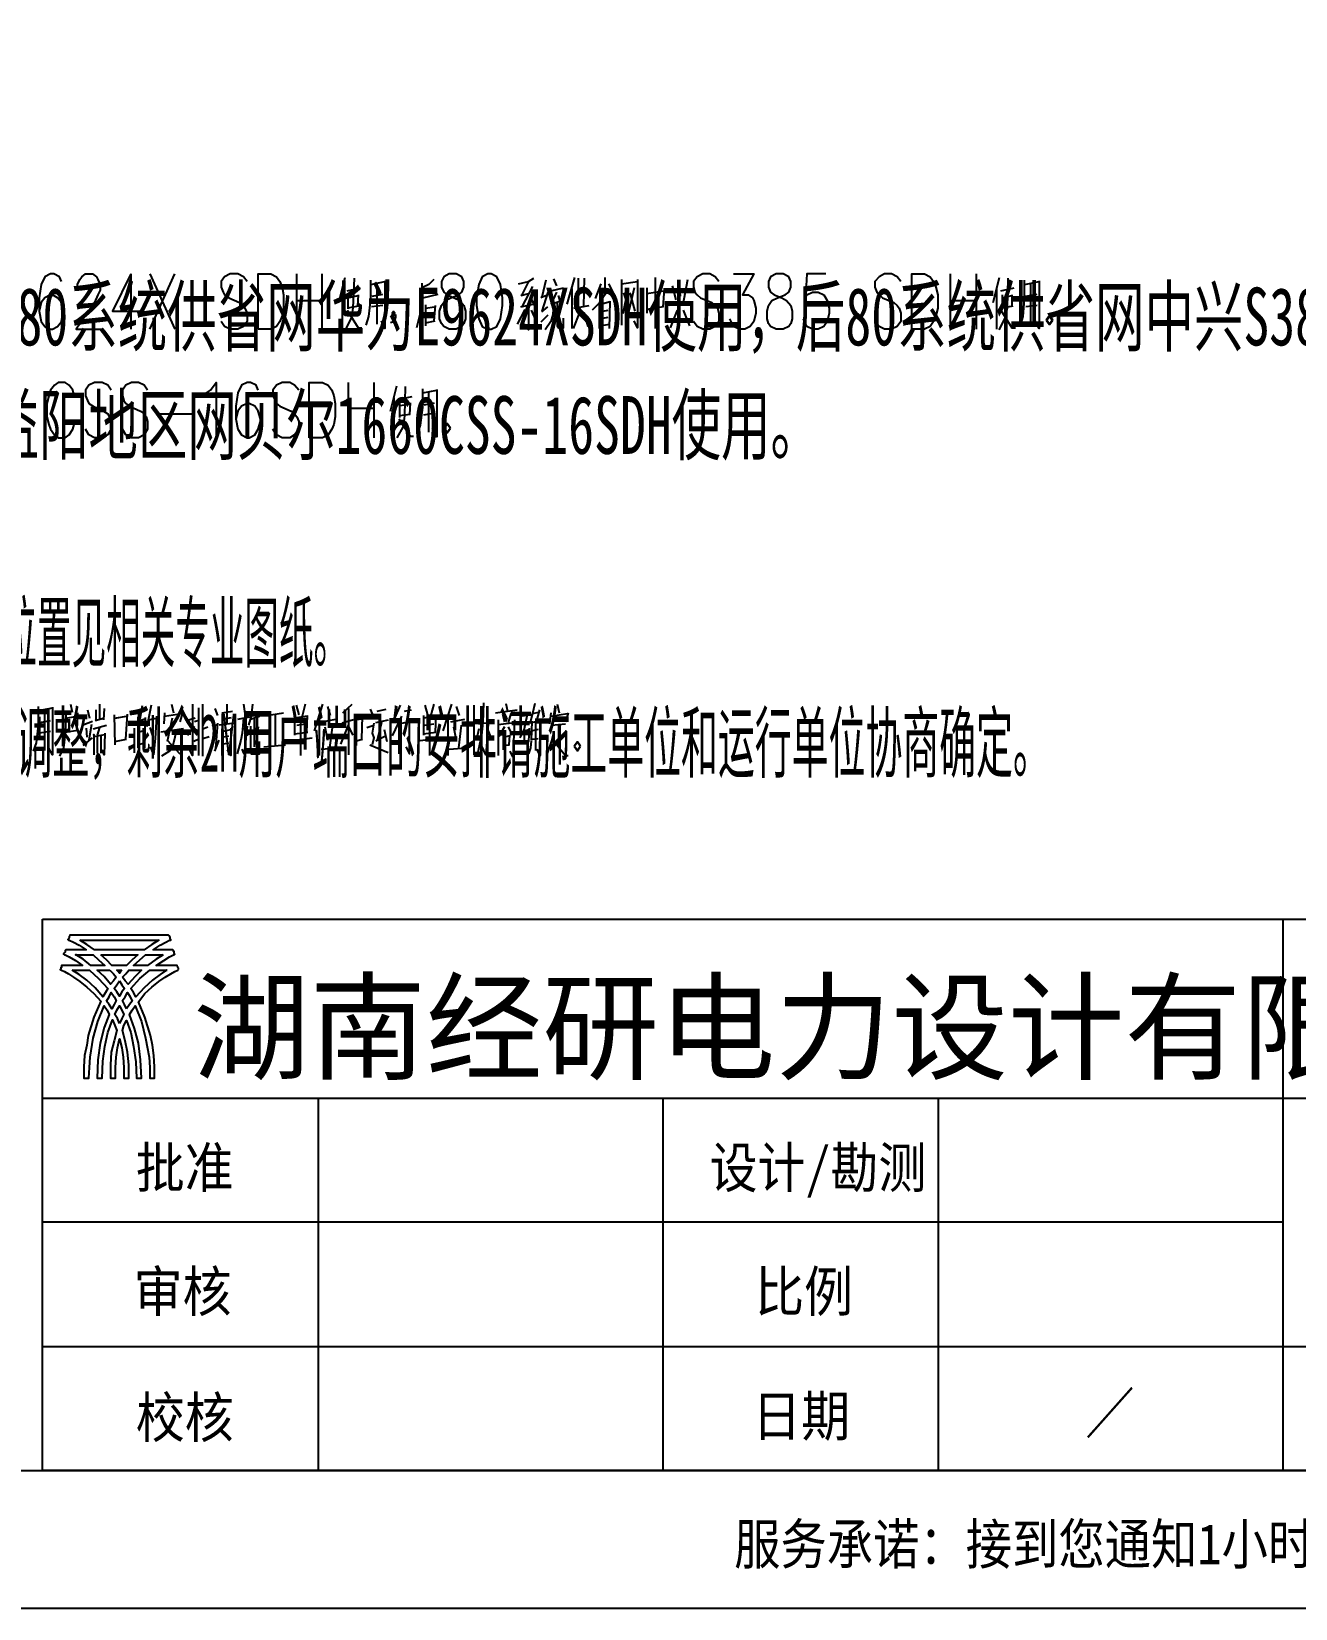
# Model space of a CAD drawing. Header units: metres. Extents: x 17 to 1757, y 17 to 1207.
# Drawn here: x 1159.8 to 1419.9, y 16.9 to 341.3 of the extents above; entities that cross this region are included whole.
import ezdxf

# ---------------------------------------------------------------- set-up
doc = ezdxf.new("R2010")
doc.units = ezdxf.units.M
for name, color, linetype in [('LINES', 7, 'Continuous'), ('POLYLINES', 4, 'Continuous'), ('RECTS', 7, 'Continuous'), ('TEXTS', 3, 'Continuous')]:
    doc.layers.add(name, color=color, linetype=linetype)

msp = doc.modelspace()

# ---------------------------------------------------------------- linework, layer by layer
at = {"layer": 'LINES'}
for p, q in [((1180.25, 291.46), (1180.25, 280.08)), ((1184.14, 280.08), (1189.32, 291.46)), ((1184.14, 291.46), (1189.32, 280.08)), ((1214.38, 280.08), (1214.38, 291.46)), ((1219.56, 291.46), (1219.56, 280.08)), ((1223.02, 285.55), (1224.31, 290.74)), ((1229.64, 289.3), (1232.52, 289.87)), ((1230.94, 281.09), (1230.94, 289.44)), ((1260.02, 289.44), (1262.04, 289.87)), ((1262.04, 289.87), (1260.6, 286.99)), ((1262.9, 288.86), (1260.74, 284.83)), ((1262.04, 289.87), (1263.19, 290.59)), ((1265.64, 290.16), (1264.78, 286.7)), ((1267.22, 290.45), (1267.8, 289.01)), ((1271.54, 290.74), (1269.96, 285.26)), ((1272.26, 290.59), (1272.26, 284.54)), ((1273.42, 284.83), (1273.56, 290.59)), ((1275.86, 286.42), (1277.02, 289.44)), ((1277.74, 290.74), (1277.74, 287.28)), ((1279.61, 287.42), (1278.6, 289.44)), ((1281.19, 290.3), (1281.19, 280.94)), ((1281.19, 289.44), (1284.5, 289.87)), ((1288.1, 290.74), (1288.1, 280.22)), ((1292.42, 286.13), (1291.7, 289.01)), ((1293, 290.02), (1293.29, 286.85)), ((1293.86, 285.26), (1294.87, 290.3)), ((1348.87, 280.08), (1348.87, 291.46)), ((1354.2, 291.46), (1354.2, 280.08)), ((1357.66, 285.55), (1358.95, 290.74)), ((1364.14, 289.3), (1367.16, 289.87)), ((1365.43, 281.09), (1365.43, 289.44)), ((1214.38, 285.98), (1219.56, 285.98)), ((1223.74, 288.29), (1223.74, 280.08)), ((1224.74, 288), (1227.48, 288.58)), ((1224.89, 287.14), (1224.89, 284.26)), ((1224.89, 286.56), (1227.05, 286.99)), ((1227.05, 287.14), (1226.9, 284.83)), ((1229.93, 286.85), (1232.09, 287.28)), ((1240.3, 286.56), (1243.46, 287.28)), ((1260.46, 286.99), (1262.04, 287.42)), ((1262.47, 286.56), (1263.62, 284.26)), ((1265.78, 286.99), (1264.63, 286.56)), ((1266.07, 287.71), (1264.78, 283.82)), ((1266.65, 288), (1269.24, 288.58)), ((1266.65, 285.26), (1268.52, 285.84)), ((1267.8, 287.71), (1266.79, 285.41)), ((1268.81, 285.26), (1268.23, 286.99)), ((1270.97, 288.43), (1270.97, 280.22)), ((1271.69, 287.28), (1273.99, 287.86)), ((1278.89, 285.7), (1276.58, 285.12)), ((1278.74, 280.22), (1278.89, 285.84)), ((1282.49, 288.29), (1281.48, 283.25)), ((1281.62, 287.57), (1282.63, 284.54)), ((1283.78, 288.58), (1282.49, 282.96)), ((1282.92, 287.57), (1283.93, 283.82)), ((1286.38, 288.58), (1286.38, 283.39)), ((1286.38, 287.42), (1289.83, 288)), ((1289.98, 288.29), (1289.69, 284.69)), ((1295.59, 285.55), (1291.13, 284.98)), ((1348.87, 285.98), (1354.2, 285.98)), ((1358.38, 288.29), (1358.38, 280.08)), ((1359.24, 288), (1361.98, 288.58)), ((1359.53, 287.14), (1359.53, 284.26)), ((1359.53, 286.56), (1361.54, 286.99)), ((1361.54, 287.14), (1361.54, 284.83)), ((1364.42, 286.85), (1366.73, 287.28)), ((1227.05, 284.83), (1224.89, 284.4)), ((1232.09, 284.98), (1229.78, 284.69)), ((1234.25, 283.25), (1234.39, 283.25)), ((1240.87, 285.12), (1240.87, 280.8)), ((1240.87, 284.4), (1242.74, 284.69)), ((1242.89, 284.98), (1242.6, 281.81)), ((1261.32, 284.11), (1259.74, 281.09)), ((1260.46, 284.69), (1263.05, 285.26)), ((1262.62, 283.97), (1263.77, 281.38)), ((1266.07, 282.96), (1264.63, 281.52)), ((1264.78, 283.68), (1266.07, 284.69)), ((1272.55, 283.54), (1271.26, 280.22)), ((1271.4, 284.4), (1274.57, 284.98)), ((1273.42, 283.54), (1274.28, 280.66)), ((1276.58, 285.41), (1276.58, 280.22)), ((1276.58, 283.68), (1278.46, 283.97)), ((1276.58, 282.24), (1278.46, 282.53)), ((1289.83, 284.69), (1286.38, 284.11)), ((1291.27, 280.37), (1292.71, 283.97)), ((1293.86, 283.97), (1295.16, 280.8)), ((1361.69, 284.83), (1359.53, 284.4)), ((1366.73, 284.98), (1364.42, 284.69)), ((1240.87, 281.38), (1242.89, 281.81)), ((1276.58, 280.8), (1278.74, 281.09)), ((1225.03, 257.76), (1225.03, 269.14)), ((1230.22, 269.14), (1230.22, 257.76)), ((1233.67, 263.23), (1234.97, 268.42)), ((1235.4, 265.68), (1238.14, 266.26)), ((1240.3, 266.98), (1243.18, 267.55)), ((1241.59, 258.91), (1241.59, 267.12)), ((1225.03, 263.81), (1230.22, 263.81)), ((1234.39, 265.97), (1234.39, 257.76)), ((1235.54, 264.96), (1235.54, 261.94)), ((1235.54, 264.38), (1237.7, 264.67)), ((1237.7, 264.96), (1237.56, 262.51)), ((1240.58, 264.53), (1242.74, 264.96)), ((1186.01, 262.66), (1192.78, 262.66)), ((1237.7, 262.51), (1235.54, 262.22)), ((1242.74, 262.8), (1240.44, 262.37)), ((1161.24, 201.6), (1164.12, 202.18)), ((1162.54, 193.39), (1162.54, 201.74)), ((1167.86, 202.9), (1168.15, 201.31)), ((1171.32, 201.74), (1171.75, 200.02)), ((1173.05, 201.74), (1173.05, 199.73)), ((1173.77, 202.9), (1173.77, 199.87)), ((1174.78, 202.03), (1174.63, 199.73)), ((1182.55, 202.61), (1182.12, 199.87)), ((1184.42, 202.75), (1183.56, 198.29)), ((1188.6, 202.9), (1189.03, 201.17)), ((1194.22, 192.38), (1194.22, 202.18)), ((1195.08, 192.24), (1195.08, 202.9)), ((1197.53, 202.03), (1198.1, 200.59)), ((1198.97, 201.17), (1201.13, 201.46)), ((1199.98, 202.9), (1199.98, 198.72)), ((1203.43, 202.9), (1203.72, 201.02)), ((1214.23, 202.75), (1214.81, 200.74)), ((1216.1, 202.9), (1215.53, 200.45)), ((1219.7, 202.9), (1217.98, 197.42)), ((1220.71, 202.46), (1221.29, 200.59)), ((1223.88, 201.17), (1225.75, 202.9)), ((1225.03, 202.03), (1225.03, 192.53)), ((1229.5, 201.89), (1230.07, 200.45)), ((1230.94, 201.46), (1232.81, 201.89)), ((1235.69, 202.75), (1234.39, 199.73)), ((1236.55, 201.46), (1237.99, 201.74)), ((1240.73, 202.75), (1241.3, 200.74)), ((1242.6, 202.9), (1241.88, 200.45)), ((1246.2, 202.9), (1244.47, 197.42)), ((1247.21, 202.46), (1247.78, 200.59)), ((1250.81, 202.75), (1250.81, 192.53)), ((1252.82, 203.18), (1252.68, 199.15)), ((1255.27, 201.17), (1259.74, 201.74)), ((1257.43, 203.04), (1257.72, 201.46)), ((1262.9, 201.02), (1264.2, 201.31)), ((1264.34, 201.74), (1263.62, 199.3)), ((1267.94, 202.9), (1268.38, 201.17)), ((1161.53, 199.15), (1163.69, 199.58)), ((1166.86, 200.02), (1169.3, 200.45)), ((1169.3, 201.17), (1169.16, 197.57)), ((1170.6, 198.72), (1172.33, 199.44)), ((1171.03, 198), (1171.18, 196.13)), ((1172.18, 198.72), (1171.61, 195.55)), ((1172.47, 197.86), (1175.21, 198.58)), ((1172.9, 199.58), (1174.63, 200.02)), ((1173.77, 198.14), (1173.34, 196.56)), ((1176.79, 200.74), (1176.94, 194.54)), ((1176.79, 200.02), (1179.38, 200.45)), ((1176.94, 200.02), (1179.38, 200.45)), ((1179.24, 195.7), (1179.53, 200.88)), ((1181.69, 200.3), (1181.69, 193.97)), ((1183.13, 199.87), (1181.83, 199.44)), ((1183.13, 193.97), (1183.27, 200.16)), ((1183.85, 199.73), (1185.43, 200.02)), ((1184.14, 198.14), (1184.71, 196.42)), ((1187.16, 201.17), (1187.02, 198.86)), ((1187.16, 200.45), (1190.76, 201.02)), ((1188.74, 200.02), (1187.74, 195.26)), ((1190.9, 201.17), (1190.33, 199.3)), ((1193.5, 200.02), (1191.91, 199.58)), ((1191.91, 196.56), (1193.35, 198.43)), ((1194.22, 199.58), (1193.35, 199.3)), ((1195.08, 199.87), (1196.09, 200.3)), ((1195.08, 197.86), (1196.09, 198.29)), ((1196.95, 198.43), (1198.1, 198.72)), ((1198.1, 199.01), (1197.67, 193.82)), ((1201.56, 199.01), (1198.39, 198.58)), ((1198.97, 199.87), (1200.98, 200.16)), ((1202.28, 199.87), (1204.73, 200.3)), ((1203.29, 197.86), (1204.15, 198)), ((1204.01, 196.42), (1206.46, 198.29)), ((1204.87, 199.87), (1206.74, 200.45)), ((1205.59, 199.87), (1205.59, 194.11)), ((1208.18, 200.59), (1211.64, 201.17)), ((1209.91, 200.88), (1209.91, 194.4)), ((1213.94, 200.59), (1213.94, 196.56)), ((1216.54, 200.45), (1213.94, 200.02)), ((1214.38, 198.58), (1216.1, 198.86)), ((1215.24, 192.38), (1215.24, 200.16)), ((1216.54, 200.59), (1216.39, 197.14)), ((1218.98, 200.59), (1218.98, 192.38)), ((1219.56, 199.3), (1222.44, 199.87)), ((1220.14, 198.29), (1220.71, 195.55)), ((1221.72, 198.58), (1221.14, 193.97)), ((1223.45, 194.69), (1225.03, 198.58)), ((1226.04, 199.73), (1223.74, 199.01)), ((1225.03, 198.29), (1225.9, 196.56)), ((1226.62, 200.59), (1226.62, 194.4)), ((1227.91, 199.87), (1226.62, 199.73)), ((1227.77, 195.7), (1227.91, 200.45)), ((1228.78, 198.14), (1230.22, 198.58)), ((1230.65, 199.15), (1233.24, 199.73)), ((1231.8, 199.15), (1230.94, 195.55)), ((1234.1, 196.42), (1235.98, 200.45)), ((1235.4, 199.15), (1235.4, 192.67)), ((1235.98, 199.01), (1238.57, 199.58)), ((1240.44, 200.59), (1240.44, 196.56)), ((1242.89, 200.45), (1240.44, 200.02)), ((1240.73, 198.58), (1242.6, 198.86)), ((1241.74, 192.38), (1241.74, 200.16)), ((1243.03, 200.59), (1242.89, 197.14)), ((1245.48, 200.59), (1245.48, 192.38)), ((1246.06, 199.3), (1248.94, 199.87)), ((1246.63, 198.29), (1247.21, 195.55)), ((1248.22, 198.58), (1247.64, 193.97)), ((1249.66, 198.86), (1251.53, 199.15)), ((1251.82, 198.86), (1253.83, 199.15)), ((1255.85, 199.73), (1255.85, 192.38)), ((1255.85, 198.72), (1259.16, 199.15)), ((1257.14, 198.29), (1255.99, 196.27)), ((1256.71, 200.88), (1257.14, 199.3)), ((1258.44, 201.02), (1257.86, 199.15)), ((1257.86, 198.29), (1258.73, 196.56)), ((1262.62, 200.74), (1260.74, 200.45)), ((1261.75, 200.45), (1261.18, 197.86)), ((1262.18, 198), (1262.04, 195.26)), ((1262.76, 199.44), (1262.62, 195.55)), ((1262.76, 199.15), (1264.49, 199.58)), ((1263.48, 199.3), (1263.48, 193.39)), ((1266.65, 201.17), (1266.36, 198.86)), ((1266.65, 200.45), (1270.1, 201.02)), ((1266.79, 198.58), (1269.67, 198.86)), ((1268.23, 198.58), (1268.23, 194.11)), ((1270.25, 201.17), (1269.67, 199.3)), ((1163.69, 197.28), (1161.38, 196.99)), ((1166.71, 197.14), (1169.3, 197.57)), ((1170.46, 194.4), (1172.33, 195.98)), ((1172.62, 196.27), (1174.92, 196.7)), ((1173.34, 196.42), (1173.34, 192.82)), ((1174.06, 196.56), (1174.06, 192.82)), ((1176.94, 195.26), (1179.38, 195.7)), ((1181.69, 197.14), (1182.7, 197.42)), ((1181.69, 194.54), (1182.98, 194.98)), ((1191.05, 197.86), (1186.44, 197.14)), ((1187.74, 195.55), (1190.33, 192.67)), ((1194.22, 195.7), (1193.21, 195.26)), ((1194.22, 197.57), (1193.35, 197.28)), ((1195.08, 195.84), (1196.38, 196.27)), ((1197.53, 193.25), (1198.39, 195.55)), ((1198.97, 197.86), (1198.97, 192.38)), ((1198.97, 197.28), (1200.84, 197.71)), ((1198.97, 196.13), (1200.41, 196.42)), ((1198.97, 194.69), (1200.41, 194.98)), ((1212.79, 195.41), (1217.54, 195.98)), ((1213.94, 196.85), (1216.68, 197.14)), ((1226.62, 195.41), (1227.91, 195.7)), ((1230.65, 195.41), (1232.66, 196.42)), ((1232.38, 197.71), (1232.95, 195.26)), ((1239.29, 195.41), (1243.9, 195.98)), ((1240.44, 196.85), (1243.03, 197.14)), ((1251.82, 197.86), (1251.38, 195.7)), ((1253.69, 197.57), (1254.55, 195.55)), ((1256.86, 196.56), (1256.86, 193.54)), ((1256.86, 196.13), (1258.01, 196.42)), ((1258.15, 196.56), (1258.01, 194.54)), ((1261.18, 197.86), (1260.31, 195.98)), ((1261.18, 197.86), (1261.18, 194.69)), ((1261.18, 197.42), (1262.18, 197.71)), ((1262.18, 195.26), (1261.18, 195.12)), ((1264.06, 197.71), (1262.9, 197.42)), ((1262.9, 195.7), (1264.06, 195.84)), ((1268.23, 196.42), (1269.53, 196.7)), ((1185, 192.53), (1184.28, 194.11)), ((1207.61, 194.11), (1212.07, 194.54)), ((1219.42, 193.68), (1222.73, 193.97)), ((1229.42, 194.54), (1233.17, 192.96)), ((1245.77, 193.68), (1249.22, 193.97)), ((1256.86, 194.4), (1258.15, 194.54)), ((1162.1, 158.69), (1672.3, 158.69)), ((1162.1, 45.22), (1162.1, 158.69)), ((1417.27, 158.69), (1417.27, 45.36)), ((1162.1, 121.82), (1672.3, 121.82)), ((1218.84, 45.36), (1218.84, 121.82)), ((1289.69, 121.82), (1289.69, 45.36)), ((1346.42, 45.36), (1346.42, 121.82)), ((1417.27, 96.34), (1162.1, 96.34)), ((1428.36, 70.7), (1162.1, 70.7)), ((87.79, 45.22), (1672.37, 45.22)), ((1672.3, 45.22), (1162.1, 45.22))]:
    msp.add_line(p, q, dxfattribs=at)
at = {"layer": 'POLYLINES'}
for points in [[(1165.99, 289.87), (1165.56, 290.88), (1164.41, 291.46), (1163.69, 291.46), (1162.54, 290.88), (1161.82, 289.3), (1161.38, 286.56), (1161.38, 283.82), (1161.82, 281.66), (1162.54, 280.66), (1163.69, 280.08), (1164.12, 280.08), (1165.13, 280.66), (1165.99, 281.66), (1166.28, 283.39), (1166.28, 283.82), (1165.99, 285.55), (1165.13, 286.56), (1164.12, 287.14), (1163.69, 287.14), (1162.54, 286.56), (1161.82, 285.55), (1161.38, 283.82)], [(1169.3, 288.72), (1169.3, 289.3), (1169.74, 290.3), (1170.17, 290.88), (1170.89, 291.46), (1172.33, 291.46), (1173.19, 290.88), (1173.48, 290.3), (1173.91, 289.3), (1173.91, 288.14), (1173.48, 287.14), (1172.76, 285.55), (1169.02, 280.08), (1174.2, 280.08)], [(1180.25, 291.46), (1176.5, 283.82), (1182.26, 283.82)], [(1204.15, 289.87), (1203.43, 290.88), (1202.28, 291.46), (1200.7, 291.46), (1199.54, 290.88), (1198.82, 289.87), (1198.82, 288.72), (1199.26, 287.71), (1199.54, 287.14), (1200.41, 286.56), (1202.57, 285.55), (1203.43, 284.98), (1203.72, 284.4), (1204.15, 283.39), (1204.15, 281.66), (1203.43, 280.66), (1202.28, 280.08), (1200.7, 280.08), (1199.54, 280.66), (1198.82, 281.66)], [(1206.46, 280.08), (1206.46, 291.46), (1209.05, 291.46), (1210.2, 290.88), (1210.92, 289.87), (1211.35, 288.72), (1211.64, 287.14), (1211.64, 284.4), (1211.35, 282.82), (1210.92, 281.66), (1210.2, 280.66), (1209.05, 280.08), (1206.46, 280.08)], [(1226.18, 290.59), (1225.9, 284.4), (1225.61, 282.38), (1224.31, 279.94)], [(1228.63, 280.94), (1229.21, 282.67), (1229.64, 286.27), (1229.64, 290.16)], [(1232.52, 290.02), (1232.52, 280.22), (1231.8, 281.81)], [(1240.15, 289.58), (1240.15, 286.56), (1239.72, 283.1), (1239, 280.37)], [(1242.6, 290.3), (1241.59, 289.3), (1240.15, 288.58)], [(1245.77, 291.46), (1244.62, 290.88), (1244.18, 289.87), (1244.18, 288.72), (1244.62, 287.71), (1245.34, 287.14), (1246.78, 286.56), (1247.93, 285.98), (1248.79, 284.98), (1249.08, 283.82), (1249.08, 282.24), (1248.79, 281.23), (1248.36, 280.66), (1247.21, 280.08), (1245.77, 280.08), (1244.62, 280.66), (1244.18, 281.23), (1243.75, 282.24), (1243.75, 283.82), (1244.18, 284.98), (1244.9, 285.98), (1246.06, 286.56), (1247.64, 287.14), (1248.36, 287.71), (1248.79, 288.72), (1248.79, 289.87), (1248.36, 290.88), (1247.21, 291.46), (1245.77, 291.46)], [(1253.69, 291.46), (1252.54, 290.88), (1251.82, 289.3), (1251.38, 286.56), (1251.38, 284.98), (1251.82, 282.24), (1252.54, 280.66), (1253.69, 280.08), (1254.41, 280.08), (1255.56, 280.66), (1256.28, 282.24), (1256.71, 284.98), (1256.71, 286.56), (1256.28, 289.3), (1255.56, 290.88), (1254.41, 291.46), (1253.69, 291.46)], [(1284.5, 290.3), (1284.5, 280.37), (1283.78, 281.81)], [(1301.21, 289.87), (1300.49, 290.88), (1299.34, 291.46), (1297.9, 291.46), (1296.74, 290.88), (1296.02, 289.87), (1296.02, 288.72), (1296.31, 287.71), (1296.74, 287.14), (1297.46, 286.56), (1299.77, 285.55), (1300.49, 284.98), (1300.92, 284.4), (1301.21, 283.39), (1301.21, 281.66), (1300.49, 280.66), (1299.34, 280.08), (1297.9, 280.08), (1296.74, 280.66), (1296.02, 281.66)], [(1304.23, 291.46), (1308.41, 291.46), (1306.1, 287.14), (1307.26, 287.14), (1308.12, 286.56), (1308.41, 285.98), (1308.84, 284.4), (1308.84, 283.39), (1308.41, 281.66), (1307.69, 280.66), (1306.54, 280.08), (1305.38, 280.08), (1304.23, 280.66), (1303.94, 281.23), (1303.51, 282.24)], [(1313.02, 291.46), (1311.86, 290.88), (1311.43, 289.87), (1311.43, 288.72), (1311.86, 287.71), (1312.58, 287.14), (1314.17, 286.56), (1315.18, 285.98), (1316.04, 284.98), (1316.33, 283.82), (1316.33, 282.24), (1316.04, 281.23), (1315.61, 280.66), (1314.46, 280.08), (1313.02, 280.08), (1311.86, 280.66), (1311.43, 281.23), (1311.14, 282.24), (1311.14, 283.82), (1311.43, 284.98), (1312.15, 285.98), (1313.3, 286.56), (1314.89, 287.14), (1315.61, 287.71), (1316.04, 288.72), (1316.04, 289.87), (1315.61, 290.88), (1314.46, 291.46), (1313.02, 291.46)], [(1323.24, 291.46), (1319.35, 291.46), (1319.06, 286.56), (1319.35, 287.14), (1320.5, 287.71), (1321.66, 287.71), (1322.81, 287.14), (1323.53, 285.98), (1323.96, 284.4), (1323.96, 283.39), (1323.53, 281.66), (1322.81, 280.66), (1321.66, 280.08), (1320.5, 280.08), (1319.35, 280.66), (1319.06, 281.23), (1318.63, 282.24)], [(1338.65, 289.87), (1337.93, 290.88), (1336.78, 291.46), (1335.34, 291.46), (1334.18, 290.88), (1333.32, 289.87), (1333.32, 288.72), (1333.75, 287.71), (1334.18, 287.14), (1334.9, 286.56), (1337.21, 285.55), (1337.93, 284.98), (1338.36, 284.4), (1338.65, 283.39), (1338.65, 281.66), (1337.93, 280.66), (1336.78, 280.08), (1335.34, 280.08), (1334.18, 280.66), (1333.32, 281.66)], [(1340.95, 280.08), (1340.95, 291.46), (1343.54, 291.46), (1344.7, 290.88), (1345.42, 289.87), (1345.85, 288.72), (1346.28, 287.14), (1346.28, 284.4), (1345.85, 282.82), (1345.42, 281.66), (1344.7, 280.66), (1343.54, 280.08), (1340.95, 280.08)], [(1360.68, 290.59), (1360.54, 284.4), (1360.1, 282.38), (1358.81, 279.94)], [(1363.27, 280.94), (1363.85, 282.67), (1364.14, 286.27), (1364.14, 290.16)], [(1367.16, 290.02), (1367.16, 280.22), (1366.3, 281.81)], [(1278.6, 288.29), (1276.58, 285.41), (1275.14, 283.97)], [(1224.74, 283.97), (1227.05, 280.37), (1227.77, 280.37)], [(1234.68, 283.1), (1234.68, 282.53), (1234.54, 281.95), (1234.1, 281.52), (1233.67, 281.38)], [(1234.63, 283.27), (1234.3, 283.75), (1233.97, 283.27)], [(1233.97, 283.27), (1234.3, 282.8), (1234.63, 283.27)], [(1234.55, 283.27), (1234.3, 283.63), (1234.05, 283.27)], [(1234.05, 283.27), (1234.3, 282.92), (1234.55, 283.27)], [(1234.47, 283.27), (1234.3, 283.51), (1234.14, 283.27)], [(1234.14, 283.27), (1234.3, 283.04), (1234.47, 283.27)], [(1262.04, 284.98), (1262.04, 279.94), (1261.18, 281.09)], [(1267.22, 285.12), (1267.08, 283.1), (1266.65, 281.66), (1265.5, 279.94)], [(1267.94, 285.41), (1267.94, 280.8), (1268.23, 280.37), (1269.24, 280.37), (1269.24, 282.38)], [(1359.24, 283.97), (1361.54, 280.37), (1362.26, 280.37)], [(1369.93, 281.97), (1369.27, 282.92), (1368.6, 281.97)], [(1369.84, 281.97), (1369.27, 282.8), (1368.69, 281.97)], [(1368.6, 281.97), (1369.27, 281.03), (1369.93, 281.97)], [(1368.69, 281.97), (1369.27, 281.15), (1369.84, 281.97)], [(1168.58, 266.4), (1168.3, 267.55), (1167.58, 268.56), (1166.71, 269.14), (1165.27, 269.14), (1164.55, 268.56), (1163.69, 267.55), (1163.4, 266.4), (1162.97, 264.82), (1162.97, 262.08), (1163.4, 260.5), (1163.69, 259.49), (1164.55, 258.34), (1165.27, 257.76), (1166.71, 257.76), (1167.58, 258.34), (1168.3, 259.49), (1168.58, 260.5)], [(1176.22, 267.55), (1175.5, 268.56), (1174.34, 269.14), (1172.76, 269.14), (1171.61, 268.56), (1170.89, 267.55), (1170.89, 266.4), (1171.32, 265.39), (1171.61, 264.82), (1172.47, 264.24), (1174.63, 263.23), (1175.5, 262.66), (1175.78, 262.08), (1176.22, 261.07), (1176.22, 259.49), (1175.5, 258.34), (1174.34, 257.76), (1172.76, 257.76), (1171.61, 258.34), (1170.89, 259.49)], [(1183.7, 267.55), (1182.98, 268.56), (1181.83, 269.14), (1180.39, 269.14), (1179.24, 268.56), (1178.52, 267.55), (1178.52, 266.4), (1178.81, 265.39), (1179.24, 264.82), (1179.96, 264.24), (1182.26, 263.23), (1182.98, 262.66), (1183.42, 262.08), (1183.7, 261.07), (1183.7, 259.49), (1182.98, 258.34), (1181.83, 257.76), (1180.39, 257.76), (1179.24, 258.34), (1178.52, 259.49)], [(1195.8, 266.98), (1196.66, 267.55), (1197.82, 269.14), (1197.82, 257.76)], [(1206.46, 267.55), (1206.02, 268.56), (1204.87, 269.14), (1204.15, 269.14), (1203, 268.56), (1202.28, 266.98), (1201.85, 264.24), (1201.85, 261.65), (1202.28, 259.49), (1203, 258.34), (1204.15, 257.76), (1204.58, 257.76), (1205.74, 258.34), (1206.46, 259.49), (1206.89, 261.07), (1206.89, 261.65), (1206.46, 263.23), (1205.74, 264.24), (1204.58, 264.82), (1204.15, 264.82), (1203, 264.24), (1202.28, 263.23), (1201.85, 261.65)], [(1214.81, 267.55), (1213.94, 268.56), (1212.94, 269.14), (1211.35, 269.14), (1210.2, 268.56), (1209.48, 267.55), (1209.48, 266.4), (1209.91, 265.39), (1210.2, 264.82), (1210.92, 264.24), (1213.22, 263.23), (1213.94, 262.66), (1214.38, 262.08), (1214.81, 261.07), (1214.81, 259.49), (1213.94, 258.34), (1212.94, 257.76), (1211.35, 257.76), (1210.2, 258.34), (1209.48, 259.49)], [(1216.97, 257.76), (1216.97, 269.14), (1219.7, 269.14), (1220.86, 268.56), (1221.58, 267.55), (1222.01, 266.4), (1222.3, 264.82), (1222.3, 262.08), (1222.01, 260.5), (1221.58, 259.49), (1220.86, 258.34), (1219.7, 257.76), (1216.97, 257.76)], [(1236.7, 268.27), (1236.55, 262.22), (1236.26, 260.06), (1234.97, 257.76)], [(1239.29, 258.62), (1239.86, 260.35), (1240.3, 263.95), (1240.3, 267.84)], [(1243.18, 267.7), (1243.18, 257.9), (1242.31, 259.63)], [(1235.4, 261.65), (1237.7, 258.05), (1238.42, 258.05)], [(1246.01, 259.71), (1245.35, 260.65), (1244.69, 259.71)], [(1244.69, 259.71), (1245.35, 258.76), (1246.01, 259.71)], [(1245.93, 259.71), (1245.35, 260.54), (1244.77, 259.71)], [(1244.77, 259.71), (1245.35, 258.88), (1245.93, 259.71)], [(1160.23, 193.25), (1160.81, 194.98), (1161.24, 198.58), (1161.24, 202.46)], [(1164.12, 202.32), (1164.12, 192.53), (1163.26, 194.11)], [(1166.86, 201.31), (1166.71, 196.85), (1166.42, 193.97), (1165.56, 192.24)], [(1192.92, 202.9), (1192.92, 192.38), (1192.2, 193.97)], [(1205.3, 202.9), (1205.02, 200.45), (1204.44, 198.58)], [(1263.34, 203.04), (1262.9, 201.02), (1262.33, 198.86)], [(1185, 192.53), (1185.29, 195.84), (1185.58, 200.45)], [(1200.84, 198), (1200.84, 192.38), (1200.12, 193.54)], [(1203.43, 200.02), (1203.14, 196.99), (1202.86, 195.55), (1202.14, 192.67)], [(1204.15, 198.43), (1203.86, 195.55), (1203.58, 192.67), (1203.14, 193.68)], [(1204.87, 198.43), (1204.87, 193.1), (1205.02, 192.67), (1206.74, 192.67), (1206.74, 195.26)], [(1206.46, 198.29), (1206.17, 196.27), (1206.02, 194.69), (1205.74, 195.41)], [(1230.22, 199.01), (1229.93, 196.99), (1230.22, 195.98), (1229.93, 194.54)], [(1236.84, 194.11), (1237.56, 192.67), (1237.56, 199.01)], [(1252.68, 199.15), (1252.39, 196.56), (1251.53, 192.38)], [(1253.83, 199.73), (1253.26, 192.53), (1252.54, 194.11)], [(1259.16, 199.73), (1258.87, 192.1), (1258.3, 193.25)], [(1264.49, 199.87), (1264.49, 192.38), (1263.77, 193.68)], [(1172.62, 196.56), (1172.62, 196.7), (1172.62, 192.53)], [(1174.92, 196.99), (1174.78, 192.53), (1174.34, 193.54)], [(1189.61, 197.71), (1189.32, 196.13), (1188.89, 194.4)], [(1262.62, 195.41), (1262.47, 193.97), (1262.04, 192.67)], [(1267.22, 196.99), (1266.79, 195.41), (1265.78, 192.38)], [(1266.94, 195.7), (1269.67, 192.38), (1270.25, 192.38)], [(1272.78, 194.25), (1272.12, 195.2), (1271.46, 194.25)], [(1272.7, 194.25), (1272.12, 195.08), (1271.54, 194.25)], [(1188.89, 194.4), (1188.17, 193.25), (1186.58, 192.24)], [(1271.46, 194.25), (1272.12, 193.31), (1272.78, 194.25)], [(1271.54, 194.25), (1272.12, 193.43), (1272.7, 194.25)], [(1190.04, 148.32), (1190.04, 148.61), (1189.9, 148.75), (1189.9, 148.9), (1189.75, 149.04), (1189.75, 149.18), (1189.46, 149.18), (1189.03, 149.18), (1187.59, 149.18), (1186.15, 149.18), (1185.58, 149.18), (1185.43, 149.18), (1187.02, 150.19), (1188.17, 150.91), (1189.03, 151.34), (1189.18, 151.34), (1189.32, 151.49), (1189.18, 151.63), (1189.18, 151.92), (1189.18, 152.06), (1189.03, 152.06), (1189.03, 152.21), (1188.89, 152.35), (1188.74, 152.35), (1188.31, 152.35), (1186.87, 152.35), (1185.43, 152.35), (1185, 152.35), (1184.86, 152.35), (1186.3, 153.36), (1187.45, 153.94), (1188.17, 154.37), (1188.46, 154.37), (1188.46, 154.51), (1188.31, 154.66), (1188.31, 154.94), (1188.17, 155.23), (1188.02, 155.38), (1187.88, 155.38), (1187.16, 155.38), (1186.15, 155.38), (1184.86, 155.38), (1183.42, 155.38), (1181.69, 155.38), (1177.94, 155.38), (1174.2, 155.38), (1172.47, 155.38), (1170.89, 155.38), (1169.59, 155.38), (1168.58, 155.38), (1168.01, 155.38), (1167.72, 155.38), (1167.72, 155.23), (1167.58, 155.09), (1167.58, 154.94), (1167.43, 154.66), (1167.29, 154.51), (1167.43, 154.37), (1167.58, 154.37), (1168.44, 153.94), (1169.59, 153.36), (1171.03, 152.35), (1170.89, 152.35), (1170.31, 152.35), (1168.87, 152.35), (1167.43, 152.35), (1167, 152.35), (1166.86, 152.35), (1166.71, 152.21), (1166.71, 152.06), (1166.71, 151.92), (1166.57, 151.78), (1166.42, 151.49), (1166.57, 151.34), (1166.71, 151.34), (1167.58, 150.91), (1168.87, 150.19), (1170.31, 149.18), (1170.17, 149.18), (1169.74, 149.18), (1168.15, 149.18), (1166.71, 149.18), (1166.28, 149.18), (1166.14, 149.18), (1165.99, 149.18), (1165.99, 149.04), (1165.99, 148.9), (1165.99, 148.75), (1165.85, 148.75), (1165.85, 148.46), (1165.7, 148.32), (1165.99, 148.18), (1166.57, 147.89), (1167.43, 147.46), (1168.44, 146.74), (1169.74, 145.87), (1171.18, 144.72), (1172.62, 143.42), (1174.06, 141.84), (1172.62, 138.53), (1171.46, 134.78), (1171.18, 132.77), (1170.74, 130.61), (1170.6, 128.3), (1170.6, 126), (1170.74, 126), (1171.18, 126), (1171.46, 126), (1171.61, 126), (1171.75, 128.16), (1171.9, 130.32), (1172.47, 134.21), (1173.48, 137.66), (1174.78, 140.83), (1175.35, 139.97), (1175.78, 139.1), (1174.78, 136.37), (1173.91, 133.2), (1173.48, 129.74), (1173.34, 126), (1173.48, 126), (1173.91, 126), (1174.2, 126), (1174.34, 126), (1174.49, 129.46), (1174.92, 132.48), (1175.5, 135.36), (1176.5, 137.95), (1176.94, 136.8), (1177.37, 135.79), (1176.79, 133.63), (1176.22, 131.33), (1176.07, 128.74), (1176.07, 126), (1176.22, 126), (1176.5, 126), (1176.94, 126), (1177.08, 126), (1177.08, 128.16), (1177.22, 130.32), (1177.51, 132.19), (1177.94, 134.06), (1178.38, 132.19), (1178.66, 130.32), (1178.81, 128.16), (1178.81, 126), (1178.95, 126), (1179.24, 126), (1179.67, 126), (1179.82, 126), (1179.82, 128.74), (1179.53, 131.33), (1179.1, 133.63), (1178.52, 135.79), (1178.81, 136.8), (1179.38, 137.81), (1180.25, 135.36), (1180.82, 132.48), (1181.26, 129.31), (1181.4, 126), (1181.54, 126), (1181.98, 126), (1182.26, 126), (1182.41, 126), (1182.26, 129.74), (1181.83, 133.2), (1180.97, 136.22), (1179.96, 139.1), (1180.54, 139.97), (1181.11, 140.83), (1182.41, 137.66), (1183.27, 134.21), (1183.99, 130.32), (1184.14, 128.16), (1184.14, 126), (1184.28, 126), (1184.71, 126), (1185, 126), (1185.14, 126), (1185.14, 128.3), (1185, 130.61), (1184.71, 132.77), (1184.28, 134.78), (1183.13, 138.53), (1181.83, 141.7), (1183.13, 143.42), (1184.57, 144.72), (1186.01, 145.87), (1187.3, 146.74), (1188.46, 147.46), (1189.32, 147.89), (1189.9, 148.18), (1190.04, 148.32)], [(1190.04, 148.32), (1190.04, 148.61), (1189.9, 148.75), (1189.9, 148.9), (1189.75, 149.04), (1189.75, 149.18), (1189.46, 149.18), (1189.03, 149.18), (1187.59, 149.18), (1186.15, 149.18), (1185.58, 149.18), (1185.43, 149.18), (1187.02, 150.19), (1188.17, 150.91), (1189.03, 151.34), (1189.18, 151.34), (1189.32, 151.49), (1189.18, 151.63), (1189.18, 151.92), (1189.18, 152.06), (1189.03, 152.06), (1189.03, 152.21), (1188.89, 152.35), (1188.74, 152.35), (1188.31, 152.35), (1186.87, 152.35), (1185.43, 152.35), (1185, 152.35), (1184.86, 152.35), (1186.3, 153.36), (1187.45, 153.94), (1188.17, 154.37), (1188.46, 154.37), (1188.46, 154.51), (1188.31, 154.66), (1188.31, 154.94), (1188.17, 155.23), (1188.02, 155.38), (1187.88, 155.38), (1187.16, 155.38), (1186.15, 155.38), (1184.86, 155.38), (1183.42, 155.38), (1181.69, 155.38), (1177.94, 155.38), (1174.2, 155.38), (1172.47, 155.38), (1170.89, 155.38), (1169.59, 155.38), (1168.58, 155.38), (1168.01, 155.38), (1167.72, 155.38), (1167.72, 155.23), (1167.58, 155.09), (1167.58, 154.94), (1167.43, 154.66), (1167.29, 154.51), (1167.43, 154.37), (1167.58, 154.37), (1168.44, 153.94), (1169.59, 153.36), (1171.03, 152.35), (1170.89, 152.35), (1170.31, 152.35), (1168.87, 152.35), (1167.43, 152.35), (1167, 152.35), (1166.86, 152.35), (1166.71, 152.21), (1166.71, 152.06), (1166.71, 151.92), (1166.57, 151.78), (1166.42, 151.49), (1166.57, 151.34), (1166.71, 151.34), (1167.58, 150.91), (1168.87, 150.19), (1170.31, 149.18), (1170.17, 149.18), (1169.74, 149.18), (1168.15, 149.18), (1166.71, 149.18), (1166.28, 149.18), (1166.14, 149.18), (1165.99, 149.18), (1165.99, 149.04), (1165.99, 148.9), (1165.99, 148.75), (1165.85, 148.75), (1165.85, 148.46), (1165.7, 148.32), (1165.99, 148.18), (1166.57, 147.89), (1167.43, 147.46), (1168.44, 146.74), (1169.74, 145.87), (1171.18, 144.72), (1172.62, 143.42), (1174.06, 141.84), (1172.62, 138.53), (1171.46, 134.78), (1171.18, 132.77), (1170.74, 130.61), (1170.6, 128.3), (1170.6, 126), (1170.74, 126), (1171.18, 126), (1171.46, 126), (1171.61, 126), (1171.75, 128.16), (1171.9, 130.32), (1172.47, 134.21), (1173.48, 137.66), (1174.78, 140.83), (1175.35, 139.97), (1175.78, 139.1), (1174.78, 136.37), (1173.91, 133.2), (1173.48, 129.74), (1173.34, 126), (1173.48, 126), (1173.91, 126), (1174.2, 126), (1174.34, 126), (1174.49, 129.46), (1174.92, 132.48), (1175.5, 135.36), (1176.5, 137.95), (1176.94, 136.8), (1177.37, 135.79), (1176.79, 133.63), (1176.22, 131.33), (1176.07, 128.74), (1176.07, 126), (1176.22, 126), (1176.5, 126), (1176.94, 126), (1177.08, 126), (1177.08, 128.16), (1177.22, 130.32), (1177.51, 132.19), (1177.94, 134.06), (1178.38, 132.19), (1178.66, 130.32), (1178.81, 128.16), (1178.81, 126), (1178.95, 126), (1179.24, 126), (1179.67, 126), (1179.82, 126), (1179.82, 128.74), (1179.53, 131.33), (1179.1, 133.63), (1178.52, 135.79), (1178.81, 136.8), (1179.38, 137.81), (1180.25, 135.36), (1180.82, 132.48), (1181.26, 129.31), (1181.4, 126), (1181.54, 126), (1181.98, 126), (1182.26, 126), (1182.41, 126), (1182.26, 129.74), (1181.83, 133.2), (1180.97, 136.22), (1179.96, 139.1), (1180.54, 139.97), (1181.11, 140.83), (1182.41, 137.66), (1183.27, 134.21), (1183.99, 130.32), (1184.14, 128.16), (1184.14, 126), (1184.28, 126), (1184.71, 126), (1185, 126), (1185.14, 126), (1185.14, 128.3), (1185, 130.61), (1184.71, 132.77), (1184.28, 134.78), (1183.13, 138.53), (1181.83, 141.7), (1183.13, 143.42), (1184.57, 144.72), (1186.01, 145.87), (1187.3, 146.74), (1188.46, 147.46), (1189.32, 147.89), (1189.9, 148.18), (1190.04, 148.32)], [(1169.74, 154.37), (1170.02, 154.37), (1170.46, 154.37), (1171.32, 154.37), (1172.33, 154.37), (1174.92, 154.37), (1177.94, 154.37), (1180.82, 154.37), (1183.42, 154.37), (1184.57, 154.37), (1185.29, 154.37), (1185.86, 154.37), (1186.01, 154.37), (1184.57, 153.5), (1182.98, 152.35), (1182.84, 152.35), (1182.55, 152.35), (1182.12, 152.35), (1181.4, 152.35), (1179.82, 152.35), (1177.94, 152.35), (1176.07, 152.35), (1174.34, 152.35), (1173.77, 152.35), (1173.19, 152.35), (1172.9, 152.35), (1172.76, 152.35), (1171.18, 153.5), (1169.74, 154.37)], [(1169.74, 154.37), (1170.02, 154.37), (1170.46, 154.37), (1171.32, 154.37), (1172.33, 154.37), (1174.92, 154.37), (1177.94, 154.37), (1180.82, 154.37), (1183.42, 154.37), (1184.57, 154.37), (1185.29, 154.37), (1185.86, 154.37), (1186.01, 154.37), (1184.57, 153.5), (1182.98, 152.35), (1182.84, 152.35), (1182.55, 152.35), (1182.12, 152.35), (1181.4, 152.35), (1179.82, 152.35), (1177.94, 152.35), (1176.07, 152.35), (1174.34, 152.35), (1173.77, 152.35), (1173.19, 152.35), (1172.9, 152.35), (1172.76, 152.35), (1171.18, 153.5), (1169.74, 154.37)], [(1169.02, 151.34), (1168.87, 151.34), (1169.16, 151.34), (1169.45, 151.34), (1170.74, 151.34), (1171.9, 151.34), (1172.33, 151.34), (1172.47, 151.34), (1173.62, 150.34), (1174.92, 149.18), (1174.78, 149.18), (1174.49, 149.18), (1173.48, 149.18), (1172.47, 149.18), (1172.18, 149.18), (1172.04, 149.18), (1170.46, 150.48), (1169.02, 151.34)], [(1169.02, 151.34), (1168.87, 151.34), (1169.16, 151.34), (1169.45, 151.34), (1170.74, 151.34), (1171.9, 151.34), (1172.33, 151.34), (1172.47, 151.34), (1173.62, 150.34), (1174.92, 149.18), (1174.78, 149.18), (1174.49, 149.18), (1173.48, 149.18), (1172.47, 149.18), (1172.18, 149.18), (1172.04, 149.18), (1170.46, 150.48), (1169.02, 151.34)], [(1174.06, 151.34), (1174.2, 151.34), (1174.49, 151.34), (1175.35, 151.34), (1176.5, 151.34), (1177.94, 151.34), (1179.24, 151.34), (1180.54, 151.34), (1181.4, 151.34), (1181.54, 151.34), (1181.69, 151.34), (1180.54, 150.34), (1179.38, 149.18), (1179.24, 149.18), (1178.95, 149.18), (1177.94, 149.18), (1176.94, 149.18), (1176.5, 149.18), (1176.36, 149.18), (1175.21, 150.34), (1174.06, 151.34)], [(1174.06, 151.34), (1174.2, 151.34), (1174.49, 151.34), (1175.35, 151.34), (1176.5, 151.34), (1177.94, 151.34), (1179.24, 151.34), (1180.54, 151.34), (1181.4, 151.34), (1181.54, 151.34), (1181.69, 151.34), (1180.54, 150.34), (1179.38, 149.18), (1179.24, 149.18), (1178.95, 149.18), (1177.94, 149.18), (1176.94, 149.18), (1176.5, 149.18), (1176.36, 149.18), (1175.21, 150.34), (1174.06, 151.34)], [(1186.87, 151.34), (1185.43, 150.48), (1183.7, 149.18), (1183.56, 149.18), (1183.27, 149.18), (1182.26, 149.18), (1181.26, 149.18), (1180.97, 149.18), (1180.82, 149.18), (1182.12, 150.34), (1183.27, 151.34), (1183.42, 151.34), (1183.85, 151.34), (1185.14, 151.34), (1186.3, 151.34), (1186.73, 151.34), (1186.87, 151.34)], [(1186.87, 151.34), (1185.43, 150.48), (1183.7, 149.18), (1183.56, 149.18), (1183.27, 149.18), (1182.26, 149.18), (1181.26, 149.18), (1180.97, 149.18), (1180.82, 149.18), (1182.12, 150.34), (1183.27, 151.34), (1183.42, 151.34), (1183.85, 151.34), (1185.14, 151.34), (1186.3, 151.34), (1186.73, 151.34), (1186.87, 151.34)], [(1168.15, 148.18), (1168.3, 148.18), (1168.73, 148.18), (1169.88, 148.18), (1171.18, 148.18), (1171.61, 148.18), (1171.75, 148.18), (1173.62, 146.45), (1175.5, 144.43), (1175.06, 143.57), (1174.49, 142.7), (1172.9, 144.58), (1171.18, 146.16), (1169.59, 147.31), (1168.15, 148.18)], [(1168.15, 148.18), (1168.3, 148.18), (1168.73, 148.18), (1169.88, 148.18), (1171.18, 148.18), (1171.61, 148.18), (1171.75, 148.18), (1173.62, 146.45), (1175.5, 144.43), (1175.06, 143.57), (1174.49, 142.7), (1172.9, 144.58), (1171.18, 146.16), (1169.59, 147.31), (1168.15, 148.18)], [(1175.93, 148.18), (1176.65, 147.46), (1177.22, 146.74), (1176.65, 146.02), (1176.07, 145.3), (1174.78, 146.88), (1173.34, 148.18), (1173.48, 148.18), (1173.77, 148.18), (1174.63, 148.18), (1175.5, 148.18), (1175.78, 148.18), (1175.93, 148.18)], [(1175.93, 148.18), (1176.65, 147.46), (1177.22, 146.74), (1176.65, 146.02), (1176.07, 145.3), (1174.78, 146.88), (1173.34, 148.18), (1173.48, 148.18), (1173.77, 148.18), (1174.63, 148.18), (1175.5, 148.18), (1175.78, 148.18), (1175.93, 148.18)], [(1177.94, 146.02), (1178.38, 145.15), (1178.95, 144.43), (1178.38, 143.71), (1177.94, 142.85), (1177.37, 143.71), (1176.79, 144.43), (1177.37, 145.15), (1177.94, 146.02)], [(1177.94, 146.02), (1178.38, 145.15), (1178.95, 144.43), (1178.38, 143.71), (1177.94, 142.85), (1177.37, 143.71), (1176.79, 144.43), (1177.37, 145.15), (1177.94, 146.02)], [(1178.38, 148.18), (1178.09, 147.89), (1177.94, 147.6), (1177.66, 147.89), (1177.37, 148.18), (1177.51, 148.18), (1177.94, 148.18), (1178.23, 148.18), (1178.38, 148.18)], [(1178.38, 148.18), (1178.09, 147.89), (1177.94, 147.6), (1177.66, 147.89), (1177.37, 148.18), (1177.51, 148.18), (1177.94, 148.18), (1178.23, 148.18), (1178.38, 148.18)], [(1178.52, 146.74), (1179.24, 147.46), (1179.82, 148.18), (1179.96, 148.18), (1180.25, 148.18), (1181.11, 148.18), (1182.12, 148.18), (1182.41, 148.18), (1181.11, 146.88), (1179.67, 145.3), (1179.1, 146.02), (1178.52, 146.74)], [(1178.52, 146.74), (1179.24, 147.46), (1179.82, 148.18), (1179.96, 148.18), (1180.25, 148.18), (1181.11, 148.18), (1182.12, 148.18), (1182.41, 148.18), (1181.11, 146.88), (1179.67, 145.3), (1179.1, 146.02), (1178.52, 146.74)], [(1187.74, 148.18), (1187.59, 148.18), (1186.3, 147.31), (1184.71, 146.16), (1182.98, 144.58), (1181.26, 142.7), (1180.82, 143.57), (1180.25, 144.43), (1182.12, 146.45), (1184.14, 148.18), (1184.28, 148.18), (1184.57, 148.18), (1185.86, 148.18), (1187.16, 148.18), (1187.45, 148.18), (1187.74, 148.18)], [(1187.74, 148.18), (1187.59, 148.18), (1186.3, 147.31), (1184.71, 146.16), (1182.98, 144.58), (1181.26, 142.7), (1180.82, 143.57), (1180.25, 144.43), (1182.12, 146.45), (1184.14, 148.18), (1184.28, 148.18), (1184.57, 148.18), (1185.86, 148.18), (1187.16, 148.18), (1187.45, 148.18), (1187.74, 148.18)], [(1175.21, 141.84), (1175.78, 142.7), (1176.22, 143.57), (1176.79, 142.7), (1177.22, 141.98), (1176.79, 141.12), (1176.36, 140.26), (1175.78, 141.12), (1175.21, 141.84)], [(1175.21, 141.84), (1175.78, 142.7), (1176.22, 143.57), (1176.79, 142.7), (1177.22, 141.98), (1176.79, 141.12), (1176.36, 140.26), (1175.78, 141.12), (1175.21, 141.84)], [(1179.38, 140.26), (1178.95, 141.12), (1178.52, 141.98), (1179.1, 142.7), (1179.53, 143.57), (1180.1, 142.7), (1180.54, 141.84), (1179.96, 141.12), (1179.38, 140.26)], [(1179.38, 140.26), (1178.95, 141.12), (1178.52, 141.98), (1179.1, 142.7), (1179.53, 143.57), (1180.1, 142.7), (1180.54, 141.84), (1179.96, 141.12), (1179.38, 140.26)], [(1177.94, 137.23), (1177.51, 138.24), (1176.94, 139.1), (1177.37, 139.97), (1177.94, 140.83), (1178.38, 139.97), (1178.81, 139.1), (1178.38, 138.24), (1177.94, 137.23)], [(1177.94, 137.23), (1177.51, 138.24), (1176.94, 139.1), (1177.37, 139.97), (1177.94, 140.83), (1178.38, 139.97), (1178.81, 139.1), (1178.38, 138.24), (1177.94, 137.23)]]:
    msp.add_lwpolyline(points, dxfattribs=at)
at = {"layer": 'RECTS'}
msp.add_lwpolyline([(16.87, 1207.44), (1700.66, 1207.44), (1700.66, 16.85), (16.87, 16.85)], dxfattribs=at)

# ---------------------------------------------------------------- texts
at = {"layer": 'TEXTS'}
for s, height, width, p in [('桃江西变配置160系统DDF数字配线架1台，前80系统供省网华为E9624XSDH使用，后80系统供省网中兴S385SDH使用。', 11.88, 0.658959, (956.62, 276.75)), ('桃江西变配置64系统DDF数字配线架1台，供益阳地区网贝尔1660CSS-16SDH使用。', 11.88, 0.658257, (956.62, 254.43)), ('至调度数据网等设备的电缆由相关专业开列和敷设，其设备安装位置见相关专业图纸。', 11.88, 0.460411, (954.74, 211.75)), ('本站DDF架上各端口位置可根据调度部门工作通知单进行适当调整，剩余2M用户端口的安排请施工单位和运行单位协商确定。', 11.88, 0.491335, (954.89, 189.06)), ('湖南经研电力设计有限公司', 17.78, 1.03637, (1193.06, 127.55)), ('批准', 8.3, 0.933333, (1181.26, 103.42)), ('设计/勘测', 8.3, 0.913043, (1299.34, 103.42)), ('审核', 8.3, 0.933333, (1180.82, 77.93)), ('比例', 8.3, 0.933333, (1308.7, 77.93)), ('日期', 8.3, 0.933333, (1308.12, 52.3)), ('／', 8.3, 0.933333, (1376.66, 52.87)), ('校核', 8.3, 0.933333, (1181.26, 52.01)), ('服务承诺：接到您通知1小时内予以答复并及时提供工代服务。投诉电话：0731-85948331，0731-85948342。', 8.3, 0.883134, (1304.38, 25.94))]:
    msp.add_text(s, height=height, dxfattribs=dict(at, width=width)).set_placement(p)

doc.saveas('drawing.dxf')
